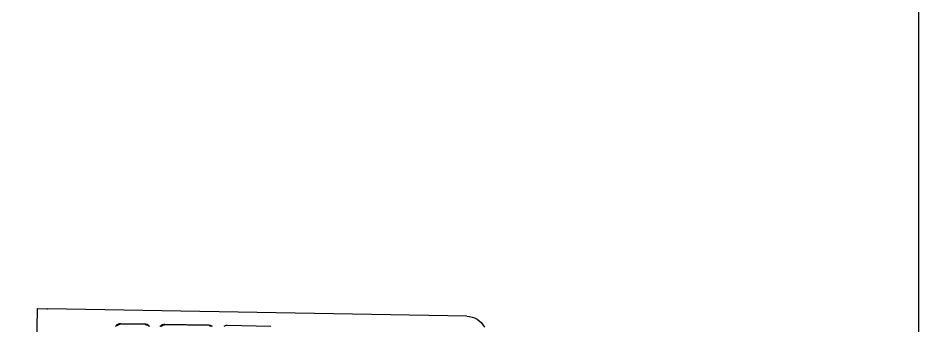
# Model space of a CAD drawing. Header units: millimetres. Extents: x 44692 to 659456, y -26273 to 96111.
# Drawn here: x 257766.3 to 257992.6, y -11738.8 to -11661.5 of the extents above; entities that cross this region are included whole.
import ezdxf

# ---------------------------------------------------------------- set-up
doc = ezdxf.new("R2010")
doc.units = ezdxf.units.MM
doc.header["$LTSCALE"] = 100
doc.layers.add('Muebles', color=112, linetype='Continuous')

msp = doc.modelspace()

# ---------------------------------------------------------------- linework, layer by layer
at = {"layer": 'Muebles'}
for p, q in [((257992.643, -12441.732), (257992.643, -10841.732)), ((257771.133, -11734.54), (257771.221, -11734.453)), ((257771.221, -11734.453), (257773.606, -11734.495)), ((257771.133, -11734.54), (257766.327, -11981.102)), ((257773.606, -11734.495), (257773.742, -11734.497)), ((257773.606, -11734.495), (257773.67, -11734.584)), ((257773.742, -11734.497), (257773.807, -11734.587)), ((257879.072, -11736.355), (257773.742, -11734.497)), ((257879.072, -11736.355), (257879.743, -11736.413)), ((257879.743, -11736.413), (257880.4, -11736.559)), ((257880.4, -11736.559), (257881.033, -11736.793)), ((257790.853, -11738.913), (257790.967, -11738.745)), ((257791.084, -11738.719), (257790.964, -11738.853)), ((257790.967, -11738.745), (257791.101, -11738.594)), ((257791.219, -11738.601), (257791.084, -11738.719)), ((257791.101, -11738.594), (257791.254, -11738.461)), ((257791.368, -11738.503), (257791.219, -11738.601)), ((257791.357, -11738.723), (257791.237, -11738.858)), ((257791.254, -11738.461), (257791.422, -11738.351)), ((257791.492, -11738.606), (257791.357, -11738.723)), ((257791.528, -11738.426), (257791.368, -11738.503)), ((257791.422, -11738.351), (257791.602, -11738.263)), ((257791.641, -11738.508), (257791.492, -11738.606)), ((257791.697, -11738.37), (257791.528, -11738.426)), ((257791.602, -11738.263), (257791.792, -11738.201)), ((257791.801, -11738.43), (257791.641, -11738.508)), ((257791.871, -11738.338), (257791.697, -11738.37)), ((257791.792, -11738.201), (257791.988, -11738.165)), ((257791.97, -11738.375), (257791.801, -11738.43)), ((257792.047, -11738.329), (257791.871, -11738.338)), ((257792.047, -11738.329), (257791.97, -11738.375)), ((257791.988, -11738.165), (257792.182, -11738.155)), ((257792.144, -11738.343), (257792.047, -11738.329)), ((257792.32, -11738.334), (257792.144, -11738.343)), ((257792.182, -11738.155), (257798.158, -11738.26)), ((257798.285, -11738.439), (257792.32, -11738.334)), ((257798.158, -11738.26), (257798.351, -11738.277)), ((257798.285, -11738.439), (257798.462, -11738.454)), ((257798.351, -11738.277), (257798.546, -11738.32)), ((257798.462, -11738.454), (257798.634, -11738.493)), ((257798.546, -11738.32), (257798.733, -11738.389)), ((257798.634, -11738.493), (257798.801, -11738.554)), ((257798.733, -11738.389), (257798.91, -11738.483)), ((257798.801, -11738.554), (257798.958, -11738.637)), ((257798.91, -11738.483), (257799.073, -11738.599)), ((257798.958, -11738.637), (257799.103, -11738.74)), ((257799.073, -11738.599), (257799.221, -11738.737)), ((257799.103, -11738.74), (257799.233, -11738.862)), ((257799.221, -11738.737), (257799.349, -11738.893)), ((257802.016, -11738.934), (257802.15, -11738.784)), ((257802.268, -11738.793), (257802.132, -11738.909)), ((257802.15, -11738.784), (257802.303, -11738.653)), ((257802.416, -11738.696), (257802.268, -11738.793)), ((257802.303, -11738.653), (257802.471, -11738.543)), ((257802.541, -11738.798), (257802.405, -11738.914)), ((257802.577, -11738.62), (257802.416, -11738.696)), ((257802.471, -11738.543), (257802.651, -11738.457)), ((257802.69, -11738.701), (257802.541, -11738.798)), ((257802.745, -11738.565), (257802.577, -11738.62)), ((257802.651, -11738.457), (257802.841, -11738.395)), ((257802.85, -11738.624), (257802.69, -11738.701)), ((257802.919, -11738.533), (257802.745, -11738.565)), ((257802.841, -11738.395), (257803.037, -11738.359)), ((257803.018, -11738.57), (257802.85, -11738.624)), ((257803.096, -11738.524), (257802.919, -11738.533)), ((257803.096, -11738.524), (257803.018, -11738.57)), ((257803.037, -11738.359), (257803.23, -11738.35)), ((257803.192, -11738.538), (257803.096, -11738.524)), ((257803.369, -11738.529), (257803.192, -11738.538)), ((257803.23, -11738.35), (257814.202, -11738.543)), ((257814.329, -11738.722), (257803.369, -11738.529)), ((257814.202, -11738.543), (257814.395, -11738.56)), ((257814.329, -11738.722), (257814.506, -11738.737)), ((257814.395, -11738.56), (257814.589, -11738.603)), ((257814.506, -11738.737), (257814.678, -11738.775)), ((257814.589, -11738.603), (257814.776, -11738.671)), ((257814.678, -11738.775), (257814.845, -11738.836)), ((257814.776, -11738.671), (257814.953, -11738.764)), ((257814.953, -11738.764), (257815.117, -11738.879)), ((257818.075, -11738.821), (257818.255, -11738.734)), ((257818.255, -11738.734), (257818.445, -11738.671)), ((257818.445, -11738.671), (257818.641, -11738.635)), ((257818.641, -11738.635), (257818.835, -11738.625)), ((257818.835, -11738.625), (257829.806, -11738.819)), ((257881.033, -11736.793), (257881.631, -11737.11)), ((257881.631, -11737.11), (257882.183, -11737.505)), ((257882.183, -11737.505), (257882.68, -11737.97)), ((257882.68, -11737.97), (257883.114, -11738.499)), ((257883.114, -11738.499), (257883.476, -11739.081))]:
    msp.add_line(p, q, dxfattribs=at)

doc.saveas('drawing.dxf')
